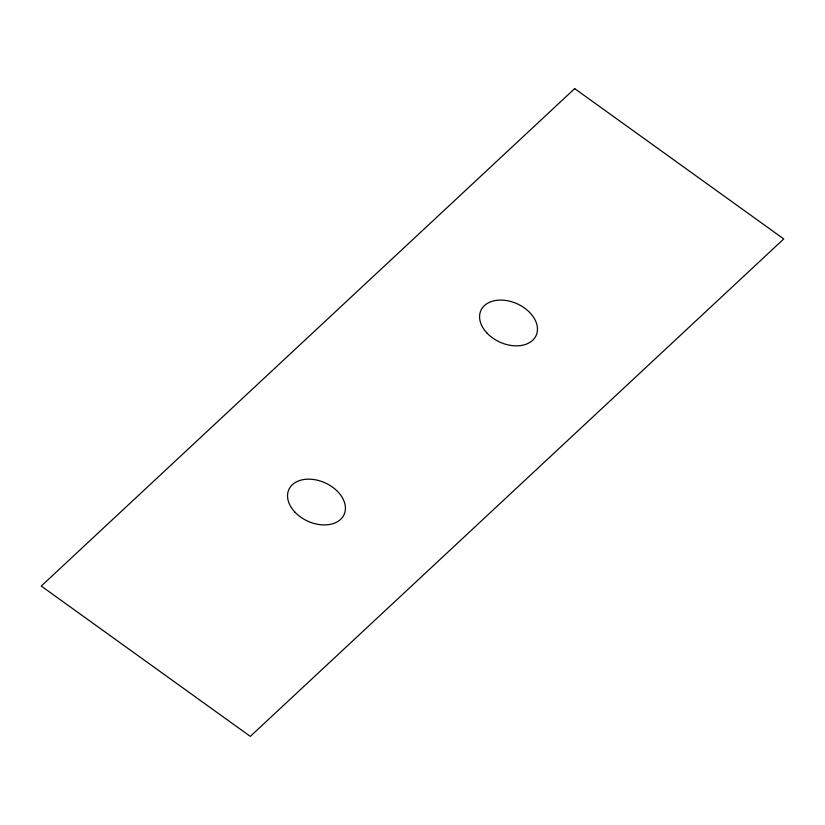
<?xml version="1.0" encoding="UTF-8"?>
<svg xmlns="http://www.w3.org/2000/svg" width="825" height="825" viewBox="0 0 825 825"><rect width="100%" height="100%" fill="white"/><g stroke="black" fill="none" stroke-linecap="round" stroke-linejoin="round"><path stroke-width="1.24" d="M574.685 88.615L41.25 586.059L250.315 736.385L783.75 238.941L574.685 88.615M486.822 332.887A30.319 21.027 24.4 0 0 535.961 335.858A30.319 21.027 24.4 0 0 502.776 300.145A30.319 21.027 24.4 0 0 486.822 332.887M294.783 511.964A30.319 21.027 24.4 0 0 343.922 514.934A30.319 21.027 24.4 0 0 310.736 479.222A30.319 21.027 24.4 0 0 294.783 511.964"/></g></svg>
